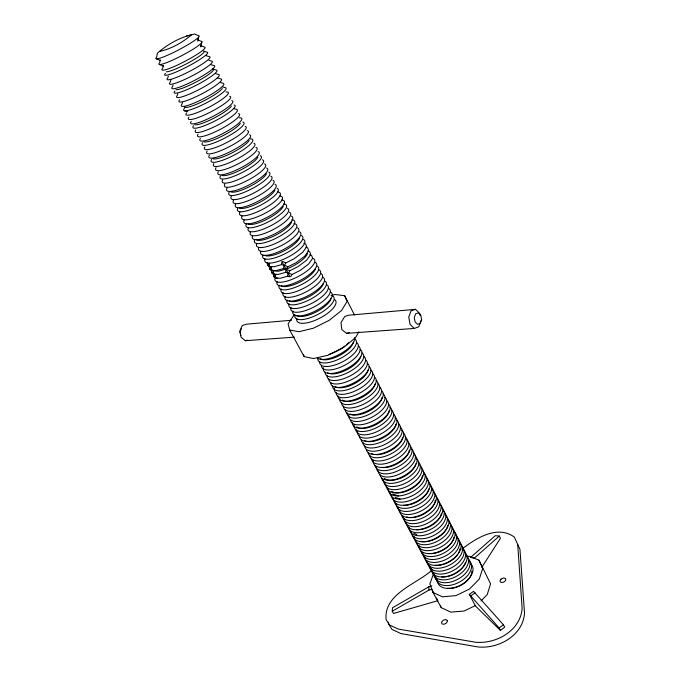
<?xml version="1.0" encoding="UTF-8"?>
<svg xmlns="http://www.w3.org/2000/svg" width="681" height="681" viewBox="0 0 681 681"><rect width="100%" height="100%" fill="white"/><g stroke="black" fill="none" stroke-linecap="round" stroke-linejoin="round"><path stroke-width="1.02" d="M437.934 600.676L393.507 613.445L392.239 611.223L428.826 590.146L428.962 586.716L431.882 585.864M392.239 611.223L392.52 607.767L428.962 586.716M269.557 263.13L269.199 266.348L271.608 266.961L271.251 270.178L273.66 270.783L273.302 273.992L278.069 274.486L285.62 272.374L285.977 269.14L287.867 266.816L296.141 262.67L304.62 256.294L308.723 250.617L307.701 247.893L305.837 247.016M273.302 273.992L275.694 274.596L275.345 277.797L280.121 278.308L287.663 276.231L288.02 272.987L285.62 272.374M269.199 266.348L273.958 266.782L281.517 264.645L281.866 261.393L290.055 276.826L287.663 276.231M271.251 270.178L276.018 270.638L283.568 268.518L283.926 265.267L281.517 264.645M160.231 59.826L159.694 62.729A24.38 2.954 -27.6 0 0 180.644 56.217A24.38 2.954 -27.6 0 0 201.304 41.362L197.618 39.753M163.244 65.453L162.708 68.33A24.329 3.073 -27.6 0 0 183.691 61.988A24.329 3.073 -27.6 0 0 204.223 47.032L200.546 45.431L200.793 46.878L201.576 42.946M197.831 41.149L198.614 37.2M168.301 76.178L167.79 77.804A24.235 3.286 -27.6 0 0 188.833 71.743A24.235 3.286 -27.6 0 0 209.161 56.608L205.798 55.587M170.94 79.805L170.173 82.239A24.193 3.379 -27.6 0 0 191.233 76.315A24.193 3.379 -27.6 0 0 211.468 61.086L208.956 60.328M173.059 85.04L172.548 86.657A24.141 3.473 -27.6 0 0 193.634 80.86A24.141 3.473 -27.6 0 0 213.774 65.546L210.429 64.55M177.775 93.842L177.264 95.442A24.056 3.669 -27.6 0 0 198.401 89.901A24.056 3.669 -27.6 0 0 218.354 74.425L215.851 73.693M182.457 102.576L181.946 104.167A23.971 3.856 -27.6 0 0 203.134 98.881A23.971 3.856 -27.6 0 0 222.9 83.244L220.414 82.512M184.789 106.926L184.279 108.509A23.929 3.95 -27.6 0 0 205.483 103.342A23.929 3.95 -27.6 0 0 225.156 87.628L222.678 86.904M420.986 320.606L418.764 326.829L414.252 328.429L346.544 333.358L341.811 329.621L341.011 322.675L344.629 316.631L347.948 315.277L415.563 309.336L419.675 313.379L420.049 315.448M433.652 573.496L429.839 583.906L432.997 592.479L441.22 607.639L450.762 612.125L464.127 611.027L475.781 605.4M240.402 330.957L241.466 328.523M270.51 266.799L267.735 265.454L268.774 263.556M274.605 274.426L271.83 273.072L273.66 270.783L269.787 269.267L270.825 267.386M276.639 278.214L273.864 276.861L274.911 275.005M284.726 264.841L285.816 262.934L294.098 258.771L302.602 252.413L306.731 246.76L305.726 244.062L303.854 243.177M288.821 272.57L289.91 270.68L298.167 266.543L306.629 260.168L310.706 254.473L309.676 251.723L307.812 250.838M358.904 331.8L355.482 337.699L343.36 347.599L327.859 355.286L313.439 358.555L304.135 356.589L289.723 330.055L288.08 323.858L294.158 314.911M290.855 276.418L291.953 274.537L300.193 270.408L308.629 264.024L312.681 258.303L311.643 255.528L309.778 254.651M481.842 567.239L500.424 538.296L499.309 536.041L495.283 535.683L470.511 557.526M481.033 600.957L487.273 594.513L490.558 583.813L478.922 560.131L469.209 556.266L466.213 556.598M499.309 536.041L474.589 557.96L471.533 557.637M159.439 51.415L157.379 53.212L156.673 57.093A24.439 2.826 -27.6 0 0 177.588 50.42A24.439 2.826 -27.6 0 0 198.367 35.676L194.664 34.05C181.759 36.595 169.535 43.073 159.439 51.415C171.135 49.015 182.261 42.605 191.395 34.995L186.585 35.872M500.356 630.334L504.689 627.201L503.455 624.8L473.559 591.346L469.354 594.334L475.483 606.03L500.356 630.334L499.113 627.942L469.354 594.334M499.113 627.942L503.455 624.8M470.894 595.832L475.117 592.836M432.324 569.776C417.112 584.051 383.59 593.551 386.093 619.557L389.464 624.988L398.368 629.091L475.466 642.209C496.083 644.26 520.403 630.742 522.14 608.508L517.722 544.698M461.837 549.141C475.874 538.399 497.232 524.625 514.266 537.037L519.952 549.269L524.523 613.283C522.897 635.501 498.594 649.087 478.002 646.95L400.93 633.585L392.026 629.448L388.638 623.992L388.459 622.145M415.563 309.336L411.035 310.851L408.753 317.116L410.098 324.42L414.252 328.429M291.647 320.223L246.837 324.156L242.198 325.535L239.814 330.983L241.108 337.282L245.313 340.713L247.16 340.134M428.826 590.146L431.754 589.295L434.137 593.67M346.544 333.358L349.472 332.532M331.051 295.554L335.052 294.515L344.637 295.673L354.478 314.962M245.313 340.713L294.345 337.146M273.03 270.723L278.427 271.251L286.982 268.85A19.945 6.35 -27.7 0 0 307.565 253.4M289.723 330.055L298.959 331.707L313.439 328.182L329.127 320.376L341.496 310.536L347.106 301.487L344.637 295.673M275.345 277.797L277.729 278.384M283.568 268.518L289.91 270.68M184.372 110.756L187.743 111.684M233.898 108.619L236.341 109.309A23.716 4.401 -27.6 0 1 217.12 125.423A23.716 4.401 -27.6 0 1 195.805 129.969M217.307 77.864L220.627 78.843A24.014 3.763 -27.6 0 1 200.767 94.404A24.014 3.763 -27.6 0 1 179.605 99.809M204.317 51.339L206.845 52.114A24.278 3.184 -27.6 0 1 186.415 67.164A24.278 3.184 -27.6 0 1 165.406 73.361M392.733 493.98L398.436 496.023M395.346 497.411L400.096 499.13M413.903 533.444L416.772 534.585M159.533 64.525L163.304 66.108M156.477 58.838L160.265 60.439M432.997 592.479L442.522 596.837L455.93 595.62L469.481 589.065L479.305 579.054L482.701 568.431L478.922 560.131M282.981 261.555L285.816 262.934M285.041 265.437L287.867 266.816M289.136 273.158L291.953 274.537M436.512 598.054L437.457 599.799M440.505 605.707L441.22 607.639M303.607 354.733L304.135 356.589M273.124 273.958L273.864 276.861M271.098 270.195L271.83 273.072M269.072 266.416L269.787 269.267M267.029 262.619L267.735 265.454M240.044 331.775L240.819 335.537M469.09 560.676A19.289 11.832 -28 0 1 458.16 582.74A19.289 11.832 -28 0 1 435.738 576.833M467.617 557.824A19.315 11.798 -28 0 1 456.645 579.863A19.315 11.798 -28 0 1 434.223 574.006M471.839 571.146A17.178 10.615 -28 0 1 463.804 583.54A17.178 10.615 -28 0 1 447.664 588.214M470.554 563.519A19.255 11.866 -28 0 1 459.675 585.609A19.255 11.866 -28 0 1 437.253 579.65M466.144 554.964A19.34 11.764 -28 0 1 455.853 576.611A19.34 11.764 -28 0 1 432.733 572.244M465.523 562.327A17.28 10.487 -28 0 1 441.56 576.79M463.182 549.218A19.4 11.688 -28 0 1 452.065 571.18A19.4 11.688 -28 0 1 429.651 565.485M461.692 546.332A19.426 11.654 -28 0 1 451.273 567.903A19.426 11.654 -28 0 1 428.136 563.689M464.663 552.095A19.374 11.73 -28 0 1 453.597 574.083A19.374 11.73 -28 0 1 431.175 568.337M460.203 543.438A19.46 11.62 -28 0 1 449.732 564.983A19.46 11.62 -28 0 1 426.595 560.821M459.871 548.92A17.383 10.36 -28 0 1 458.27 553.508M457.709 554.402A17.383 10.36 -28 0 1 435.389 565.23M457.206 537.624A19.511 11.543 -28 0 1 445.902 559.493A19.511 11.543 -28 0 1 423.488 554.002M455.7 534.704A19.545 11.509 -27.9 0 1 445.093 556.173A19.545 11.509 -27.9 0 1 421.948 552.163M458.705 540.535A19.485 11.586 -28 0 1 447.451 562.429A19.485 11.586 -28 0 1 425.029 556.888M454.193 531.784A19.57 11.475 -27.9 0 1 443.535 553.219A19.57 11.475 -27.9 0 1 420.381 549.261M453.801 537.181A17.485 10.224 -27.9 0 1 429.149 553.534M451.154 525.902A19.63 11.398 -27.9 0 1 440.411 547.277A19.63 11.398 -27.9 0 1 417.257 543.429M449.63 522.948A19.655 11.356 -27.9 0 1 438.836 544.298A19.655 11.356 -27.9 0 1 415.682 540.51M452.678 528.848A19.596 11.432 -27.9 0 1 441.237 550.623A19.596 11.432 -27.9 0 1 418.815 545.311M448.107 519.986A19.689 11.322 -27.9 0 1 436.521 541.684A19.689 11.322 -27.9 0 1 414.108 536.534M447.655 525.298A17.587 10.087 -27.9 0 1 437.415 537.862A17.587 10.087 -27.9 0 1 420.577 541.284M445.042 514.036A19.74 11.245 -27.9 0 1 434.103 535.3A19.74 11.245 -27.9 0 1 410.932 531.674M443.501 511.048A19.775 11.202 -27.9 0 1 431.763 532.661A19.775 11.202 -27.9 0 1 409.349 527.681M446.574 517.015A19.715 11.279 -27.9 0 1 436.444 537.905A19.715 11.279 -27.9 0 1 412.66 535.649M441.952 508.052A19.8 11.16 -27.9 0 1 430.92 529.256A19.8 11.16 -27.9 0 1 407.749 525.741M441.441 513.278A17.697 9.951 -27.9 0 1 416.431 529.716M438.845 502.025A19.86 11.083 -27.9 0 1 426.961 523.553A19.86 11.083 -27.9 0 1 404.557 518.752M437.287 499.003A19.894 11.041 -27.9 0 1 426.11 520.122A19.894 11.041 -27.9 0 1 402.931 516.777M440.403 505.038A19.834 11.126 -27.9 0 1 429.319 526.217A19.834 11.126 -27.9 0 1 406.148 522.761M435.721 495.972A19.919 10.998 -27.9 0 1 426.034 516.215A19.919 10.998 -27.9 0 1 401.705 515.73M435.219 500.305A17.8 9.806 -27.9 0 1 424.535 513.67A17.8 9.806 -27.9 0 1 406.668 516.896M432.58 489.877A19.979 10.922 -27.9 0 1 421.25 510.903A19.979 10.922 -27.9 0 1 398.07 507.728M431.005 486.813A20.013 10.879 -27.9 0 1 418.866 508.188A20.013 10.879 -27.9 0 1 396.47 503.685M434.155 492.925A19.953 10.964 -27.9 0 1 422.118 514.368A19.953 10.964 -27.9 0 1 399.713 509.737M429.422 483.748A20.038 10.836 -27.9 0 1 417.989 504.706A20.038 10.836 -27.9 0 1 394.81 501.65M428.775 488.796A17.91 9.653 -27.9 0 1 403.407 505.328M426.238 477.577A20.098 10.751 -27.9 0 1 413.946 498.858A20.098 10.751 -27.9 0 1 391.558 494.542M424.646 474.478A20.132 10.709 -27.9 0 1 413.061 495.351A20.132 10.709 -27.9 0 1 389.873 492.474M427.83 480.667A20.072 10.794 -27.9 0 1 416.355 501.599A20.072 10.794 -27.9 0 1 393.167 498.603M423.037 471.371A20.166 10.666 -27.9 0 1 410.643 492.593A20.166 10.666 -27.9 0 1 388.255 488.396M422.416 475.542A18.012 9.5 -27.9 0 1 410.064 489.579A18.012 9.5 -27.9 0 1 391.754 491.41M419.819 465.132A20.226 10.581 -27.9 0 1 407.323 486.285A20.226 10.581 -27.9 0 1 384.935 482.216M418.202 461.999A20.251 10.53 -27.9 0 1 406.412 482.735A20.251 10.53 -27.9 0 1 383.233 480.096M421.437 468.256A20.192 10.624 -27.9 0 1 409.749 489.06A20.192 10.624 -27.9 0 1 386.561 486.302M416.585 458.858A20.285 10.487 -27.9 0 1 405.527 479.135A20.285 10.487 -27.9 0 1 381.649 477.951M415.802 463.71A18.123 9.347 -27.9 0 1 402.105 477.551A18.123 9.347 -27.9 0 1 384.373 478.377M413.324 452.533A20.345 10.402 -27.9 0 1 401.381 473.167A20.345 10.402 -27.9 0 1 378.193 470.724M411.69 449.366A20.379 10.351 -27.9 0 1 398.921 470.35A20.379 10.351 -27.9 0 1 376.55 466.604M414.959 455.7A20.319 10.445 -27.9 0 1 403.85 475.951A20.319 10.445 -27.9 0 1 379.964 474.819M410.047 446.183A20.413 10.309 -27.9 0 1 398.785 466.323A20.413 10.309 -27.9 0 1 374.89 465.37M409.298 450.175A18.234 9.185 -27.9 0 1 400.096 462.067A18.234 9.185 -27.9 0 1 383.258 467.6M406.753 439.781A20.473 10.215 -27.8 0 1 395.38 459.854A20.473 10.215 -27.8 0 1 371.485 459.028M405.093 436.572A20.507 10.172 -27.8 0 1 393.039 456.942A20.507 10.172 -27.8 0 1 369.698 455.087M408.404 442.99A20.439 10.258 -27.9 0 1 395.525 463.906A20.439 10.258 -27.9 0 1 373.162 460.288M403.433 433.354A20.532 10.121 -27.8 0 1 392.273 453.171A20.532 10.121 -27.8 0 1 368.123 453.01M402.616 437.245A18.344 9.015 -27.8 0 1 393.286 449.085A18.344 9.015 -27.8 0 1 376.38 454.712M374.124 454.465A18.344 9.015 -27.8 0 1 371.383 453.418M400.096 426.876A20.6 10.028 -27.8 0 1 387.872 447.136A20.6 10.028 -27.8 0 1 364.531 445.476M398.419 423.625A20.634 9.977 -27.8 0 1 386.144 443.85A20.634 9.977 -27.8 0 1 362.803 442.258M401.764 430.12A20.566 10.07 -27.8 0 1 390.553 449.903A20.566 10.07 -27.8 0 1 366.395 449.8M396.734 420.364A20.66 9.926 -27.8 0 1 385.361 440.028A20.66 9.926 -27.8 0 1 361.194 440.122M395.848 424.161A18.464 8.844 -27.8 0 1 382.892 437.985A18.464 8.844 -27.8 0 1 364.429 440.437M393.354 413.81A20.728 9.832 -27.8 0 1 379.972 434.393A20.728 9.832 -27.8 0 1 357.653 431.396M391.66 410.515A20.762 9.781 -27.8 0 1 379.155 430.588A20.762 9.781 -27.8 0 1 355.814 429.26M395.048 417.087A20.694 9.883 -27.8 0 1 382.662 437.236A20.694 9.883 -27.8 0 1 359.321 435.78M389.958 407.212A20.788 9.73 -27.8 0 1 376.457 427.719A20.788 9.73 -27.8 0 1 354.146 424.867M389.004 410.915A18.574 8.666 -27.8 0 1 375.18 425.038A18.574 8.666 -27.8 0 1 356.725 426.825M386.536 400.573A20.856 9.628 -27.8 0 1 374.831 420.007A20.856 9.628 -27.8 0 1 350.638 420.475M384.816 397.244A20.89 9.585 -27.8 0 1 371.136 417.632A20.89 9.585 -27.8 0 1 348.842 414.993M388.247 403.901A20.822 9.679 -27.8 0 1 375.631 423.888A20.822 9.679 -27.8 0 1 352.298 422.705M383.088 393.899A20.924 9.525 -27.8 0 1 370.302 413.767A20.924 9.525 -27.8 0 1 346.969 412.788M382.067 397.5A18.693 8.487 -27.8 0 1 368.787 411.205A18.693 8.487 -27.8 0 1 350.247 413.98M379.623 387.183A20.992 9.423 -27.8 0 1 366.719 406.966A20.992 9.423 -27.8 0 1 343.386 406.123M377.887 383.803A21.017 9.372 -27.8 0 1 364.922 403.552A21.017 9.372 -27.8 0 1 341.59 402.777M381.36 390.545A20.958 9.474 -27.8 0 1 368.515 410.371A20.958 9.474 -27.8 0 1 345.182 409.46M376.142 380.415A21.051 9.321 -27.8 0 1 362.164 400.607A21.051 9.321 -27.8 0 1 339.896 398.334M375.044 383.914A18.813 8.3 -27.8 0 1 360.887 397.917A18.813 8.3 -27.8 0 1 342.373 400.062M372.626 373.614A21.12 9.211 -27.8 0 1 359.491 393.226A21.12 9.211 -27.8 0 1 336.167 392.682M370.864 370.192A21.154 9.159 -27.8 0 1 356.708 390.256A21.154 9.159 -27.8 0 1 334.465 388.213M374.388 377.019A21.085 9.27 -27.8 0 1 361.305 396.683A21.085 9.27 -27.8 0 1 337.98 396.053M369.093 366.761A21.188 9.108 -27.8 0 1 355.84 386.297A21.188 9.108 -27.8 0 1 332.515 385.889M367.927 370.158A18.932 8.104 -27.8 0 1 353.601 384.093A18.932 8.104 -27.8 0 1 335.061 386.425M365.544 359.874A21.256 8.998 -27.8 0 1 352.162 379.317A21.256 8.998 -27.8 0 1 328.846 379.062M363.756 356.41A21.29 8.938 -27.8 0 1 350.315 375.81A21.29 8.938 -27.8 0 1 326.999 375.623M367.323 363.322A21.222 9.049 -27.8 0 1 354.001 382.807A21.222 9.049 -27.8 0 1 330.685 382.475M361.969 352.937A21.324 8.887 -27.8 0 1 348.468 372.286A21.324 8.887 -27.8 0 1 325.152 372.184M360.726 356.223A19.051 7.908 -27.8 0 1 346.22 370.089A19.051 7.908 -27.8 0 1 327.655 372.618M358.368 345.957A21.392 8.768 -27.8 0 1 344.739 365.22A21.392 8.768 -27.8 0 1 321.432 365.263M356.563 342.449A21.426 8.717 -27.8 0 1 342.866 361.662A21.426 8.717 -27.8 0 1 319.568 361.79M360.172 349.455A21.358 8.827 -27.8 0 1 345.633 369.255A21.358 8.827 -27.8 0 1 323.441 367.68M354.75 338.934A21.46 8.657 -27.8 0 1 340.994 358.104A21.46 8.657 -27.8 0 1 317.695 358.3M353.422 342.1A19.179 7.704 -27.8 0 1 338.746 355.908A19.179 7.704 -27.8 0 1 320.155 358.623M348.553 342.781A21.528 8.538 -27.8 0 1 346.416 344.782M344.765 346.127A21.528 8.538 -27.8 0 1 329.059 354.358M354.554 337.589A21.494 8.598 -27.8 0 1 340.117 353.984A21.494 8.598 -27.8 0 1 317.286 358.087M334.405 299.478A21.852 7.993 -27.7 0 1 318.946 318.606A21.852 7.993 -27.7 0 1 296.873 318.206M332.515 295.818A21.886 7.934 -27.7 0 1 316.988 314.903A21.886 7.934 -27.7 0 1 294.924 314.579M330.949 298.636A19.553 7.057 -27.7 0 1 315.712 312.204A19.553 7.057 -27.7 0 1 297.052 315.541M328.727 288.472A21.954 7.806 -27.7 0 1 313.056 307.446A21.954 7.806 -27.7 0 1 291.017 307.31M326.82 284.777A21.996 7.738 -27.7 0 1 311.089 303.7A21.996 7.738 -27.7 0 1 289.059 303.649M330.625 292.149A21.92 7.866 -27.7 0 1 315.031 311.183A21.92 7.866 -27.7 0 1 292.975 310.953M324.914 281.074A22.03 7.678 -27.7 0 1 309.106 299.946A22.03 7.678 -27.7 0 1 287.084 299.98M323.254 283.756A19.681 6.827 -27.7 0 1 307.829 297.248A19.681 6.827 -27.7 0 1 289.153 300.806M321.066 273.626A22.098 7.551 -27.7 0 1 305.122 292.387A22.098 7.551 -27.7 0 1 283.126 292.609M319.142 269.88A22.141 7.482 -27.7 0 1 303.122 288.591A22.141 7.482 -27.7 0 1 281.142 288.906M322.99 277.354A22.064 7.61 -27.7 0 1 307.114 296.175A22.064 7.61 -27.7 0 1 285.109 296.303M317.201 266.126A22.175 7.414 -27.7 0 1 301.113 284.786A22.175 7.414 -27.7 0 1 279.142 285.186M315.465 268.68A19.817 6.589 -27.7 0 1 299.844 282.087A19.817 6.589 -27.7 0 1 281.142 285.858M297.486 227.888A22.55 6.725 -27.7 0 1 280.657 245.96A22.55 6.725 -27.7 0 1 258.814 247.331M293.928 223.572A22.592 6.648 -27.7 0 1 280.291 241.117A22.592 6.648 -27.7 0 1 256.746 243.475M299.563 237.916A20.081 6.095 -27.7 0 1 283.534 251.136A20.081 6.095 -27.7 0 1 264.798 255.375M299.487 231.77A22.516 6.793 -27.7 0 1 282.734 249.91A22.516 6.793 -27.7 0 1 260.883 251.17M291.919 219.674A22.626 6.58 -27.7 0 1 278.197 237.141A22.626 6.58 -27.7 0 1 254.668 239.601M291.442 222.219A20.217 5.84 -27.7 0 1 275.209 235.345A20.217 5.84 -27.7 0 1 256.456 239.831M289.408 212.225A22.703 6.427 -27.7 0 1 272.272 230.059A22.703 6.427 -27.7 0 1 250.489 231.829M287.373 208.275A22.745 6.359 -27.7 0 1 270.161 226.049A22.745 6.359 -27.7 0 1 248.395 227.922M291.434 216.158A22.669 6.504 -27.7 0 1 274.375 234.06A22.669 6.504 -27.7 0 1 252.583 235.72M283.798 203.951A22.779 6.282 -27.7 0 1 269.77 221.121A22.779 6.282 -27.7 0 1 246.292 223.998M283.211 206.309A20.362 5.576 -27.7 0 1 266.765 219.333A20.362 5.576 -27.7 0 1 248.003 224.058M279.704 196.017A22.865 6.129 -27.7 0 1 265.513 213.025A22.865 6.129 -27.7 0 1 242.053 216.115M277.644 192.025A22.899 6.052 -27.7 0 1 263.368 208.956A22.899 6.052 -27.7 0 1 239.925 212.149M281.755 199.993A22.822 6.206 -27.7 0 1 267.642 217.086A22.822 6.206 -27.7 0 1 244.173 220.065M277.082 188.331A22.941 5.976 -27.7 0 1 259.478 205.781A22.941 5.976 -27.7 0 1 237.797 208.173M274.877 190.169A20.498 5.303 -27.7 0 1 258.21 203.091A20.498 5.303 -27.7 0 1 239.431 208.071M272.919 180.252A23.018 5.823 -27.7 0 1 255.154 197.575A23.018 5.823 -27.7 0 1 233.506 200.18M270.825 176.2A23.06 5.737 -27.7 0 1 252.974 193.455A23.06 5.737 -27.7 0 1 231.344 196.171M275.005 184.296A22.975 5.899 -27.7 0 1 257.316 201.687A22.975 5.899 -27.7 0 1 235.652 204.189M268.731 172.123A23.103 5.661 -27.7 0 1 250.795 189.318A23.103 5.661 -27.7 0 1 229.182 192.136M266.416 173.817A20.643 5.022 -27.7 0 1 249.535 186.628A20.643 5.022 -27.7 0 1 230.74 191.863M264.509 163.942A23.18 5.499 -27.6 0 1 246.411 180.993A23.18 5.499 -27.6 0 1 224.832 184.032M262.389 159.822A23.222 5.422 -27.6 0 1 244.207 176.805A23.222 5.422 -27.6 0 1 222.644 179.963M266.62 168.037A23.137 5.584 -27.7 0 1 248.608 185.164A23.137 5.584 -27.7 0 1 227.011 188.092M260.253 155.694A23.256 5.337 -27.6 0 1 241.993 172.608A23.256 5.337 -27.6 0 1 220.448 175.877M257.835 157.226A20.788 4.733 -27.6 0 1 240.725 169.918A20.788 4.733 -27.6 0 1 221.921 175.434M255.979 147.394A23.341 5.176 -27.6 0 1 237.541 164.172A23.341 5.176 -27.6 0 1 216.039 167.662M253.826 143.223A23.384 5.09 -27.6 0 1 235.303 159.924A23.384 5.09 -27.6 0 1 213.817 163.534M258.125 151.548A23.299 5.261 -27.6 0 1 239.772 168.394A23.299 5.261 -27.6 0 1 218.252 171.774M250.208 138.873A23.426 5.005 -27.6 0 1 234.843 154.74A23.426 5.005 -27.6 0 1 211.595 159.388M249.144 140.397A20.932 4.435 -27.6 0 1 231.804 152.978A20.932 4.435 -27.6 0 1 212.983 158.767M247.322 130.616A23.503 4.835 -27.6 0 1 228.544 147.105A23.503 4.835 -27.6 0 1 207.126 151.054M245.143 126.385A23.546 4.75 -27.6 0 1 226.279 142.797A23.546 4.75 -27.6 0 1 204.87 146.866M249.501 134.829A23.469 4.92 -27.6 0 1 230.808 151.395A23.469 4.92 -27.6 0 1 209.365 155.225M242.955 122.137A23.588 4.665 -27.6 0 1 223.998 138.481A23.588 4.665 -27.6 0 1 202.615 142.661M240.316 123.338A21.077 4.129 -27.6 0 1 222.747 135.791A21.077 4.129 -27.6 0 1 203.925 141.861M238.554 113.599A23.673 4.486 -27.6 0 1 219.418 129.79A23.673 4.486 -27.6 0 1 198.077 134.217M239.32 117.787A23.631 4.58 -27.6 0 1 223.513 133.204A23.631 4.58 -27.6 0 1 200.35 138.447M234.119 105.002A23.758 4.307 -27.6 0 1 214.813 121.039A23.758 4.307 -27.6 0 1 193.515 125.704M231.37 106.032A21.23 3.805 -27.6 0 1 213.553 118.358A21.23 3.805 -27.6 0 1 194.723 124.708M229.65 96.344A23.844 4.129 -27.6 0 1 210.165 112.22A23.844 4.129 -27.6 0 1 188.909 117.141M225.998 91.986A23.886 4.035 -27.6 0 1 209.646 106.849A23.886 4.035 -27.6 0 1 186.594 112.833M231.889 100.686A23.801 4.222 -27.6 0 1 212.489 116.638A23.801 4.222 -27.6 0 1 191.216 121.431M222.295 88.47A21.383 3.482 -27.6 0 1 204.232 100.669A21.383 3.482 -27.6 0 1 185.402 107.317M174.906 91.058A24.099 3.575 -27.6 0 0 196.017 85.389A24.099 3.575 -27.6 0 0 216.064 69.998L212.727 69.002A21.537 3.15 -27.6 0 1 199.712 80.06A21.537 3.15 -27.6 0 1 175.936 89.671M203.466 51.084A21.698 2.801 -27.6 0 1 190.152 61.826A21.698 2.801 -27.6 0 1 166.334 71.76M313.311 258.576A22.252 7.278 -27.7 0 1 297.078 277.124A22.252 7.278 -27.7 0 1 275.133 277.712M315.26 262.355A22.209 7.346 -27.7 0 1 299.104 280.955A22.209 7.346 -27.7 0 1 277.141 281.457M303.471 239.491A22.439 6.938 -27.7 0 1 286.871 257.75A22.439 6.938 -27.7 0 1 264.994 258.814M301.479 235.635A22.473 6.861 -27.7 0 1 284.803 253.834A22.473 6.861 -27.7 0 1 262.943 255M421.616 319.644L420.279 323.381L417.581 324.335L415.095 321.917L414.286 317.542L415.648 313.779L418.355 312.86L420.824 315.294L421.616 319.644M447.443 620.749L446.634 622.868L444.182 624.273L441.935 623.915L441.594 622.068L443.399 620.119L445.995 619.531L447.443 620.749M500.978 579.114L499.914 581.123L501.131 582.476L503.71 582.153L505.711 580.399L505.608 578.535L503.506 577.965L500.978 579.114"/></g></svg>
